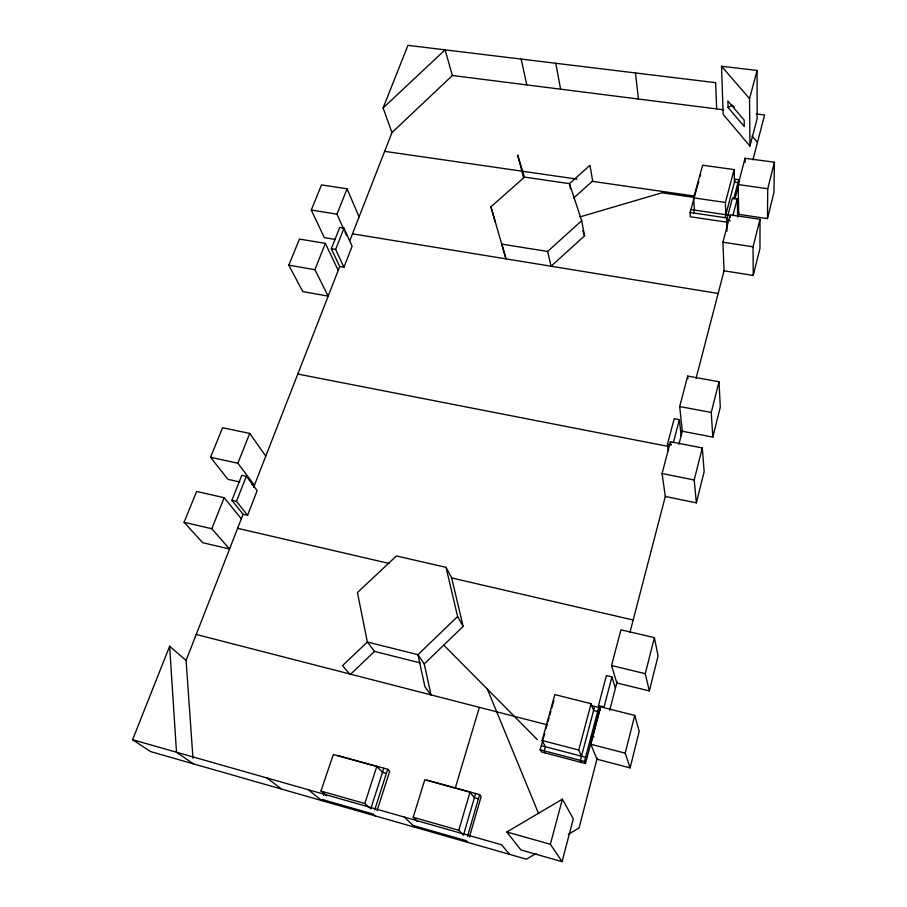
<?xml version="1.0" encoding="UTF-8"?>
<svg xmlns="http://www.w3.org/2000/svg" width="907" height="907" viewBox="0 0 907 907"><rect width="100%" height="100%" fill="white"/><g stroke="black" fill="none" stroke-linecap="round" stroke-linejoin="round"><path stroke-width="1.36" d="M760.021 219.279L759.964 248.495L753.229 275.433L724.047 270.808L722.936 242.214L730.135 214.88L760.021 219.279L753.071 246.817L753.229 275.433M767.447 218.587L767.741 188.724L774.419 162.251L745.032 158.272L738.117 184.54L738.729 214.369L767.447 218.587L773.932 192.669L774.419 162.251M630.104 767.878L639.231 731.359L634.73 715.419L600.661 706.87L590.831 744.262L596.942 759.204L630.104 767.878L625.206 753.161L634.73 715.419M649.344 690.93L658.074 655.999L654.378 637.644L620.944 629.809L611.545 665.511L616.794 682.948L649.344 690.93L645.274 673.686L654.378 637.644M696.372 502.863L704.161 471.674L702.279 447.945L670.432 441.754L662.065 473.522L665.319 496.48L696.372 502.863L694.195 479.984L702.279 447.945M712.811 437.095L720.294 407.175L719.002 381.745L687.71 376.088L679.694 406.54L682.291 431.244L712.811 437.095L711.247 412.447L719.002 381.745M597.225 758.139L579.051 827.966L568.292 834.349M609.685 710.249L617.157 681.542M629.968 632.315L665.443 496.004M678.924 444.192L682.495 430.496M696.043 378.423L724.126 270.49M738.196 216.422L738.899 213.723M752.923 159.847L764.601 114.985L756.438 113.953M611.942 676.928L604.073 706.927L598.518 705.533L606.42 675.579L611.942 676.928L615.411 688.232M673.379 442.559L679.377 419.658L674.218 418.683L667.473 444.237L668.3 450.768M732.856 215.673L737.278 198.78L732.425 198.077L726.598 220.14L726.972 231.115M544.654 733.706L540.187 749.783L541.366 751.948L585.457 763.558L584.516 761.438L598.745 707.449L590.559 705.385M733.695 198.916L738.763 179.711L735.214 179.212L725.044 217.669M585.457 763.558L599.606 709.83L598.745 707.449M734.885 199.177L738.842 184.11M562.068 861.65L573.303 818.851L562.408 799.169L506.843 832.002L520.879 849.927L562.068 861.65L550.368 844.27L506.843 832.002M749.942 146.084L757.13 118.681L757.084 70.44L721.541 66.256L723.162 114.35L749.942 146.084L749.545 98.659L757.084 70.44M594.675 706.417L580.389 760.349L581.353 762.481M550.368 844.27L562.408 799.169M581.489 756.2L578.745 750.044L591.092 703.696L554.846 694.603L542.103 740.486L545.379 746.733L544.245 750.849L545.402 753.014M725.827 214.71L725.396 202.465L734.148 169.575L702.653 165.221L693.606 197.862L694.433 210.084L693.617 213.02M546.127 728.378L547.227 724.387M547.975 721.734L549.075 717.743M549.812 715.079L550.923 711.088M551.66 708.424L553.871 700.442M727.391 222.272L690.397 216.773L690.091 212.499L698.741 181.275M700.125 176.275L700.658 174.371M469.407 837.014L481.152 796.561L479.644 794.623L427.129 780.156M463.42 835.234L475.619 793.512M467.49 836.39L479.644 794.623M462.502 834.236L458.795 830.245L469.985 792.196L424.771 779.737L413.195 817.286L417.594 821.561M455.291 787.979L479.372 707.347M374.682 809.94L387.686 769.283L337.155 755.361M377.085 810.699L389.659 771.324L387.686 769.283M370.77 808.829L383.808 768.218M369.784 807.944L364.818 803.534L376.779 766.506L333.288 754.522L320.976 791.074L326.599 795.734M323.708 795.416L324.604 792.741M247.588 515.289L257.169 490.642L246.33 476.311L241.784 475.313L231.886 500.358L243.11 514.269L247.588 515.289L236.455 501.39L231.886 500.358M339.717 266.545L343.946 267.259L352.109 246.25L344.014 228.167L339.728 227.476L331.327 248.745L339.717 266.545L253.575 487.433M192.964 758.252L186.094 660.455L243.11 514.269M349.83 240.638L391.96 132.603L452.378 75.496L723.639 109.804M236.455 501.39L246.33 476.311M343.946 267.259L335.624 249.47L344.014 228.167M536.014 853.51L526.457 859.19L150.551 751.586L132.581 739.715L169.632 646.272L186.094 660.455M391.96 132.603L383.117 107.956L407.946 45.35L715.634 82.673L716.677 108.919M211.796 528.747L224.154 497.694L196.626 491.481L184.076 522.285L202.624 542.658L229.55 549.03L211.796 528.747L184.076 522.285M251.783 484.621L254.436 485.211L237.861 463.239L249.731 433.421L222.6 427.719L210.549 457.298L227.895 479.327L239.833 481.98M314.899 269.674L325.364 243.371L299.446 239.063L288.811 265.184L302.802 291.635L328.175 296.135L314.899 269.674L288.811 265.184M343.753 229.222L336.996 214.154L347.075 188.815L321.52 184.892L311.271 210.05L324.343 237.645L335.477 239.482M446.017 567.351L457.604 616.522L417.934 654.661L424.918 686.724L431.176 695.476L424.249 663.913L463.148 626.408L451.675 577.94L446.017 567.351L396.438 555.957L357.437 592.532L367.346 642.031L374.523 651.419L420.224 662.904M374.523 651.419L350.181 674.615L342.506 665.625L367.346 642.031L417.934 654.661L424.249 663.913M383.117 107.956L445.099 49.851L452.378 75.496M581.67 220.673L584.539 235.831L551.071 266.227L547.624 251.466L581.67 220.673L569.437 183.645L524.484 177.103L490.925 206.807L495.188 221.92M573.507 198.214L592.668 181.003L589.981 165.267L569.437 183.645L570.446 188.815M728.094 107.514L727.902 101.006L744.171 120.098L744.262 126.549L728.094 107.514L732.391 105.144L734.194 107.253M579.8 216.954L662.042 192.772L694.286 197.443M737.992 182.59L734.455 182.092L734.148 169.575M738.117 184.54L767.741 188.724M384.647 151.344L577.033 179.121M592.305 181.332L694.24 196.048M693.606 197.862L725.396 202.465M690.896 209.562L728.208 215.061M690.091 212.499L727.425 218.02M726.598 220.14L730.271 220.684M722.936 242.214L753.071 246.817M311.271 210.05L336.996 214.154M547.624 251.466L501.832 244.13L505.993 258.869L490.925 206.807M352.472 233.836L718.151 293.471M331.327 248.745L335.624 249.47M679.694 406.54L711.247 412.447M667.473 444.237L671.373 444.997M297.791 374.058L668.142 446.403M662.065 473.522L694.195 479.984M210.549 457.298L237.861 463.239M237.623 528.327L389.148 563.451M451.675 577.94L633.165 620.014M611.545 665.511L645.274 673.686M597.679 711.485L593.609 710.464L591.092 703.696M196.229 634.458L546.762 724.693M591.387 736.178L594.096 736.881M590.831 744.262L625.206 753.161M542.103 740.486L578.745 750.044M541.332 745.679L585.605 757.277M540.187 749.783L584.516 761.438M386.371 773.376L382.493 772.299L376.779 766.506M478.42 798.829L474.395 797.707L469.985 792.196M320.976 791.074L364.818 803.534M413.195 817.286L458.795 830.245M132.581 739.715L501.594 844.78L509.564 854.349M413.184 825.529L466.232 840.698L467.842 842.41M193.361 763.841L176.491 752.22L169.632 646.272M266.975 777.979L281.499 789.067M308.369 789.77L321.781 800.609M324.638 801.425L322.325 799.543L373.344 814.135L375.419 815.96M404.284 817.082L415.055 827.297M443.772 645.092L537.341 739.602M721.541 66.256L749.545 98.659M752.096 136.016L757.481 142.354M224.154 497.694L241.341 518.781M249.731 433.421L265.774 456.13M457.604 616.522L463.148 626.408M325.364 243.371L338.22 270.388M344.875 231.727L346.565 235.491M347.075 188.815L359.07 216.943M487.354 689.105L538.554 813.5M598.518 705.533L600.219 710.294M582.793 230.548L584.539 235.831M524.484 177.103L517.625 155.04L523.611 177.817M521.185 59.08L526.786 84.907M555.787 63.286L560.605 89.181M670.432 441.754L670.772 444.555M635.478 72.945L638.449 99.033M679.377 419.658L681.112 435.779M687.71 376.088L687.948 378.775M730.135 214.88L730.214 217.657M737.278 198.78L737.686 216.909M738.763 179.711L738.82 183.01M745.032 158.272L745.078 162.41"/></g></svg>
